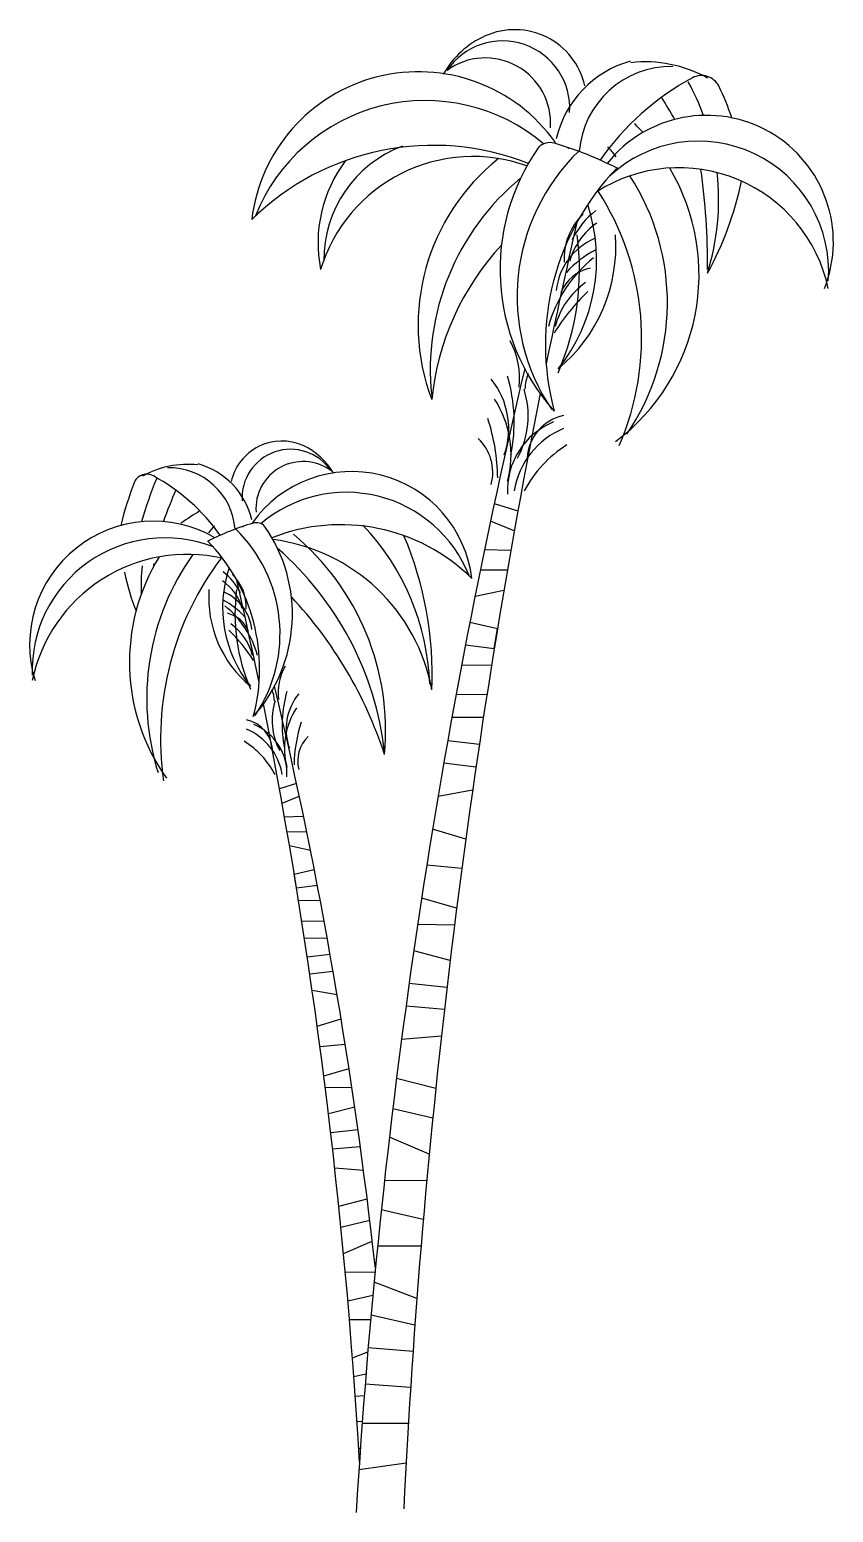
# Model space of a CAD drawing. Extents: x 3252.327 to 3252.434, y 2422.653 to 2422.85.
import ezdxf

# ---------------------------------------------------------------- set-up
doc = ezdxf.new("R2010")
doc.units = 0
doc.header["$LTSCALE"] = 40
doc.layers.get('0').update_dxf_attribs({"linetype": 'CONTINUOUS'})

msp = doc.modelspace()

# ---------------------------------------------------------------- linework, layer by layer
at = {"color": 0}
for p, q in [((3252.388899837708, 2422.787303432141), (3252.3920333126, 2422.786328080876)), ((3252.391553496656, 2422.783654694963), (3252.388401631414, 2422.784970086313)), ((3252.387609630335, 2422.781196194911), (3252.39110325912, 2422.781108233573)), ((3252.390636967824, 2422.778430567683), (3252.387042459099, 2422.778442502528)), ((3252.386345968645, 2422.774999266144), (3252.390187623088, 2422.775809540195)), ((3252.389323461062, 2422.770649649166), (3252.385651195895, 2422.771492956963)), ((3252.388897630465, 2422.768045669334), (3252.389323461062, 2422.770649649166)), ((3252.385080096546, 2422.768554129668), (3252.388897630465, 2422.768045669334)), ((3252.388532742339, 2422.76578012347), (3252.384565416794, 2422.765859422142)), ((3252.383841948826, 2422.761993161509), (3252.387929028348, 2422.76195854697)), ((3252.387458927759, 2422.758915857714), (3252.383273696368, 2422.758888239505)), ((3252.382730418203, 2422.755860121761), (3252.386923025431, 2422.755370909004)), ((3252.386472353354, 2422.75232268293), (3252.382196785125, 2422.752825593862)), ((3252.362672489131, 2422.750147770916), (3252.360408660156, 2422.749443112818)), ((3252.360755310847, 2422.747511682475), (3252.363032426224, 2422.748462007961)), ((3252.381444970595, 2422.748442092673), (3252.38603129763, 2422.749276233218)), ((3252.363604620051, 2422.745735499852), (3252.361080592144, 2422.745671950779)), ((3252.38511599487, 2422.742736310151), (3252.380715210965, 2422.744056170679)), ((3252.361417471738, 2422.743737428296), (3252.364014381968, 2422.743746050815)), ((3252.364517572619, 2422.741258429704), (3252.361742108018, 2422.741843825131)), ((3252.362366435674, 2422.738115979458), (3252.365019522287, 2422.738725240644)), ((3252.379952506563, 2422.739320985139), (3252.384597463069, 2422.738887974784)), ((3252.362674083789, 2422.736234692645), (3252.362366435674, 2422.738115979458)), ((3252.365432122132, 2422.736602037934), (3252.362674083789, 2422.736234692645)), ((3252.362937703043, 2422.734597912857), (3252.365803960738, 2422.734655203449)), ((3252.383906395595, 2422.73357838716), (3252.379268327964, 2422.734928635152)), ((3252.366326641724, 2422.731861961713), (3252.363373865856, 2422.731836953888)), ((3252.37874172123, 2422.731445748753), (3252.383628081551, 2422.731376494299)), ((3252.363713497533, 2422.729638714445), (3252.366737184787, 2422.729618761229)), ((3252.367129684772, 2422.727431049208), (3252.364100668728, 2422.72707760964)), ((3252.383048505263, 2422.726662334109), (3252.378223215118, 2422.727921911046)), ((3252.364426263967, 2422.724875370035), (3252.367515216512, 2422.725238706068)), ((3252.368058376925, 2422.722071775634), (3252.364744911718, 2422.722674413791)), ((3252.377613248435, 2422.7236455144), (3252.382626950966, 2422.723114579097)), ((3252.38228494162, 2422.720155551134), (3252.3771909484, 2422.720594421633)), ((3252.365406186815, 2422.717949541934), (3252.368585603424, 2422.718903096249)), ((3252.376600243874, 2422.71619003359), (3252.381888442199, 2422.716626515705)), ((3252.369136631398, 2422.715482085839), (3252.365780808394, 2422.715169250593)), ((3252.366280081127, 2422.711333254224), (3252.369630927153, 2422.712308762449)), ((3252.381143100939, 2422.709670074148), (3252.375931434213, 2422.710989258624)), ((3252.370011382597, 2422.709792495551), (3252.366481153552, 2422.709742461564)), ((3252.366899877697, 2422.706336641254), (3252.370385985618, 2422.707246642727)), ((3252.375442360503, 2422.707024062603), (3252.380743874165, 2422.70574634157)), ((3252.370826665789, 2422.704157091679), (3252.36720443633, 2422.703773508991)), ((3252.380277820344, 2422.700963072361), (3252.374988768856, 2422.703208770478)), ((3252.367451526444, 2422.701635711986), (3252.371131763193, 2422.701952780987)), ((3252.371558527111, 2422.69877076051), (3252.367737983783, 2422.699086103984)), ((3252.374341429551, 2422.69750268687), (3252.379950516411, 2422.69745622881)), ((3252.368276467479, 2422.694060311693), (3252.372041719331, 2422.695013377583)), ((3252.379488219253, 2422.692263897386), (3252.373913269258, 2422.693535648585)), ((3252.372395058442, 2422.692148658398), (3252.368564895237, 2422.691225548433)), ((3252.368901603262, 2422.687769799208), (3252.372722762972, 2422.689392239674)), ((3252.373425392147, 2422.68879772061), (3252.379192661802, 2422.688776512721)), ((3252.373190443589, 2422.685269788451), (3252.369138069216, 2422.685236224084)), ((3252.378636868372, 2422.681793219277), (3252.372952480867, 2422.683948446572)), ((3252.369472063179, 2422.681484941329), (3252.372792452536, 2422.682242384741)), ((3252.372552918406, 2422.679620069118), (3252.378377218179, 2422.678304829736)), ((3252.372495257314, 2422.67897575652), (3252.369685593379, 2422.678965424587)), ((3252.378126016582, 2422.674765572327), (3252.372169771357, 2422.675234877244)), ((3252.370087135218, 2422.67392023272), (3252.372123893042, 2422.674692466502)), ((3252.371881860889, 2422.671762912621), (3252.370274723648, 2422.671399989991)), ((3252.371777093425, 2422.670456935718), (3252.377807281224, 2422.670000817475)), ((3252.370456208253, 2422.668842996956), (3252.371657641582, 2422.66893766038)), ((3252.371393597634, 2422.665454109217), (3252.370686483701, 2422.665400623725)), ((3252.377507748261, 2422.665184342976), (3252.371376282523, 2422.665219159628)), ((3252.370902886075, 2422.661920884807), (3252.37113988123, 2422.66192223055)), ((3252.370946396482, 2422.659087032119), (3252.37720909104, 2422.659969205651))]:
    msp.add_line(p, q, dxfattribs=at)
for centre, radius, start, end in [((3252.392636575722, 2422.838315783624), 0.0120843584459758, 114.0656315805574, 150.4817464316303), ((3252.389997122842, 2422.839773839856), 0.0089068308138312, 356.2400184079156, 145.8191659751114), ((3252.391603448496, 2422.84062909024), 0.0095508353328678, 12.80426606528683, 114.0656315805573), ((3252.387708781828, 2422.837767356906), 0.0086574885596228, 355.9622893790229, 125.9285024228228), ((3252.378832811507, 2422.822321476609), 0.0222695773374818, 35.33029274242877, 173.1806341545671), ((3252.410676521693, 2422.83259238794), 0.0139050720398839, 105.4862725742776, 167.0491143242871), ((3252.412354252417, 2422.83307881573), 0.0122094303567643, 88.84302097667933, 175.669337662004), ((3252.408945336293, 2422.829040529228), 0.0168643234197961, 60.79991258250371, 96.5802224694559), ((3252.432251145465, 2422.812254211451), 0.0358488222802967, 118.4039956589851, 144.8845605871686), ((3252.386133981829, 2422.827576876906), 0.0325260844242648, 20.19069734411141, 28.81471419097871), ((3252.416406619941, 2422.841553164549), 0.00254, 27.03869051027731, 118.4039956589852), ((3252.394058781829, 2422.830147356906), 0.0276302035924457, 17.5376215570798, 27.03869051027719), ((3252.379768890615, 2422.816521408231), 0.0242528565515828, 49.63735095997898, 158.3383030633636), ((3252.354555097618, 2422.80558154638), 0.0668200972189847, 29.28496728460016, 32.23381662783721), ((3252.41706648409, 2422.821997276475), 0.0168107260025866, 338.467593110452, 141.6183626129983), ((3252.388363888729, 2422.817661280587), 0.0276977548911391, 42.96569053543208, 46.23987902677404), ((3252.380807238971, 2422.800472899763), 0.0343519645539393, 68.45712217841775, 134.5206918426217), ((3252.382462851911, 2422.819594987477), 0.0161896298242722, 110.8015381994121, 180.4802505111411), ((3252.417859860965, 2422.818368457146), 0.0281928875811483, 144.8049533694999, 221.8306089671698), ((3252.396281018059, 2422.833088998672), 0.0021058038072014, 73.46569946931508, 136.0217163757203), ((3252.382778491534, 2422.787605240624), 0.049551461866706, 63.08964373850609, 73.46569946931503), ((3252.380875765435, 2422.81394382248), 0.0309921642141477, 38.69487309494506, 41.84130554826389), ((3252.415981045507, 2422.81811055645), 0.0172774852114865, 355.7936639922467, 133.0782275518258), ((3252.383555601681, 2422.821900714627), 0.018041322812292, 142.8513154935549, 191.3124043195296), ((3252.386086957504, 2422.812205689338), 0.0211384379024172, 70.23218774130856, 163.0686171420933), ((3252.407000306386, 2422.810982782446), 0.0281960646797237, 128.4294722818669, 200.540260375918), ((3252.418783279016, 2422.814772226853), 0.0268485910159178, 134.0735503059124, 213.9975973410611), ((3252.408111771927, 2422.836266661196), 0.0095902727749031, 190.3947197671359, 191.4808419339549), ((3252.429361168857, 2422.808365823096), 0.0336784262128295, 135.7047345715896, 195.1470256831927), ((3252.41340107931, 2422.81160030719), 0.0202568392748239, 12.04435647434404, 122.5933054272241), ((3252.388363888729, 2422.817661280587), 0.0276977548911391, 306.8653472694956, 30.74210480920018), ((3252.40520527977, 2422.831791058966), 0, 306.1792874770122, 0), ((3252.380875765435, 2422.81394382248), 0.0309921642141477, 325.7868441203169, 32.91218246472277), ((3252.330107812044, 2422.819401165734), 0.0870711739567508, 359.316017565266, 8.084760783146367), ((3252.386133981829, 2422.827576876906), 0.0325260844242648, 342.6064720840206, 6.424512742098488), ((3252.413291945175, 2422.805085956109), 0.0328807122785206, 129.4511942927998, 186.0897672340992), ((3252.372531361539, 2422.80925824966), 0.035911938205565, 336.5962758017547, 32.86423259227556), ((3252.379158859889, 2422.838857753637), 0.0434307050361251, 331.0778429069843, 348.3107105743039), ((3252.379320241056, 2422.819666641026), 0.0231535076576083, 321.1847317669549, 18.39749383509774), ((3252.406367412781, 2422.819766818547), 0.0082091536843503, 133.5741345881355, 183.2356479860316), ((3252.409306671338, 2422.817318871183), 0.0112456901720481, 128.1750489157829, 153.7867268389381), ((3253.394769269942, 2422.598536229173), 1.020268322539204, 167.1972911826162, 168.2778914019705), ((3252.383913723005, 2422.821439639259), 0.0211199752608118, 309.5460811114088, 4.056737861294869), ((3252.365712381828, 2422.818361756906), 0.0344927511016445, 336.5687263002873, 7.616948293795788), ((3252.407708543006, 2422.817013399121), 0.0091361293440905, 124.8365371683722, 164.4715913574114), ((3252.415910975376, 2422.797484595616), 0.0354977387153349, 137.2327402951221, 174.1709729439916), ((3252.405517452477, 2422.814683014424), 0.0084383941259162, 113.1478490837328, 174.0081472422771), ((3252.408327588423, 2422.809117176188), 0.0132548289343374, 116.7767201566866, 138.1074421440683), ((3252.413195951955, 2422.806090950995), 0.0177530078761528, 128.9135102053561, 164.6168487791014), ((3252.402805397683, 2422.813190705594), 0.0054900685366671, 102.6909208534945, 157.6937524432527), ((3252.421481175916, 2422.794508734226), 0.0290618783271781, 133.9539571064917, 147.9982016523359), ((3252.406988460778, 2422.808154142981), 0.0103626752331359, 125.3137871099836, 165.2051863004733), ((3252.381742554112, 2422.803866498981), 0.0105235132323969, 353.8680542248683, 28.35063926968084), ((3253.261728222962, 2422.599720886119), 0.8927578628481827, 166.6940271415601, 176.5522611350916), ((3252.380400350379, 2422.797220099894), 0.0104194124955878, 340.543870821885, 39.08029985118417), ((3252.369332121766, 2422.798063079711), 0.0222060119917415, 348.7990546952905, 16.07419171862782), ((3252.399555772486, 2422.802143804043), 0.0066003464248869, 158.6624829267575, 177.3148002884215), ((3253.400220595772, 2422.604000143365), 1.024541397283512, 168.8625940630867, 177.2108580496919), ((3252.37749889529, 2422.793757101893), 0.0136230604843632, 345.1996387727809, 32.92589006004271), ((3252.381568058385, 2422.798930430752), 0.0118270547953103, 331.7179116563163, 17.44100865409337), ((3252.423091945462, 2422.814725702255), 0.0303574687379061, 209.5314626765235, 209.5376321224235), ((3252.363193685705, 2422.79036574625), 0.026165118400608, 0.7319537137900103, 18.24513636853274), ((3252.400426982932, 2422.789051372376), 0.009771552962843, 111.9840890379829, 183.1256857436582), ((3252.402240938769, 2422.787231398978), 0.0108421521834816, 112.5544537025929, 170.8058919752272), ((3252.3993878103, 2422.792999070761), 0.0061222755184979, 102.3121737261701, 176.9331486047381), ((3252.360719222344, 2422.788673744175), 0.0069001535051948, 65.9343684194427, 167.1957339347132), ((3252.382506303601, 2422.791425593503), 0.0061909039700403, 345.0824401017993, 46.69753831506351), ((3252.361879737963, 2422.788055854878), 0.0064348821561957, 34.1808340248886, 183.7599815920845), ((3252.35997282308, 2422.78700245887), 0.0087305377365347, 29.51825356836976, 65.93436841944266), ((3252.407406278657, 2422.781141503433), 0.0165237036314413, 122.594051868178, 151.7450511268645), ((3252.348190298569, 2422.780301403213), 0.0121838997639701, 83.41977753054412, 119.2000874174963), ((3252.345727472677, 2422.783218927785), 0.0088208979357791, 4.330662337996052, 91.1569790233207), ((3252.34693957603, 2422.78286750026), 0.0100459413477483, 12.95088567571296, 74.51372742572244), ((3252.369945572972, 2422.775447116351), 0.01608901177425, 6.819365845432976, 144.6697072575713), ((3252.363532986471, 2422.78660623923), 0.0062547408628527, 54.0714975771772, 184.0377106209771), ((3252.389406395563, 2422.771826339102), 0.0516129710426403, 159.1749449080801, 165.9395187255738), ((3252.342799775046, 2422.789341356417), 0.0018350635617055, 61.59600434101481, 152.9613094897227), ((3252.397411407408, 2422.768791761803), 0.0576054653317954, 157.7865492416931, 163.7931042445313), ((3252.331352644557, 2422.768173859872), 0.0258995541325307, 35.11543941283143, 61.59600434101488), ((3252.489983636159, 2422.72958931552), 0.1551971870451954, 157.4515530559948, 159.0961696028251), ((3252.369269287672, 2422.771256764329), 0.0175218635138108, 21.66169693663645, 130.362649040021), ((3252.37191068521, 2422.749738304489), 0.042716229877223, 121.0998278672449, 125.092180040794), ((3252.343657529367, 2422.768554505872), 0.0163899605694874, 60.03612341748099, 196.9067830621711), ((3252.367094953428, 2422.750365817274), 0.0357992449215869, 106.534300530685, 116.9103562614939), ((3252.368469608282, 2422.769394546341), 0.0223907839558169, 138.1586944517362, 141.3051269050549), ((3252.341082719744, 2422.769993040309), 0.0193971933293086, 326.0024026589389, 45.92644969408759), ((3252.348792520455, 2422.785522037649), 0.0069286457149767, 348.5191580660451, 349.6052802328642), ((3252.357339837515, 2422.783226284614), 0.001521371588463, 43.9782836242797, 106.5343005306849), ((3252.341749857861, 2422.772591194313), 0.020368401850167, 318.1693910328303, 35.19504663050011), ((3252.36851911632, 2422.759662263105), 0.0248181253645402, 45.47930815737831, 111.5428778215823), ((3252.348155996554, 2422.762213912924), 0.032196046758624, 2.00481369227778, 43.58629208802773), ((3252.345208743789, 2422.765125625006), 0.0176101455260219, 68.60562523495597, 181.9640672913034), ((3252.333440554308, 2422.76536463161), 0.0243315168341536, 344.8529743168073, 44.29526542841043), ((3252.350892362128, 2422.782288567346), 0, 180.0000000000001, 233.8207125229879), ((3252.356438126568, 2422.758114500123), 0.024592511563751, 10.38435175264275, 82.75479636114599), ((3252.340492311943, 2422.757095620236), 0.0339974305876634, 354.7529698351703, 50.19442141840882), ((3252.332999164498, 2422.764494069288), 0.0476684352963786, 357.6594165094201, 22.86258391383601), ((3252.348205762274, 2422.759516607089), 0.0210350699284032, 77.23203913591777, 168.283866634282), ((3252.367223102846, 2422.76625870519), 0.0267200338538513, 148.5224589417805, 215.2436205570845), ((3252.375738840044, 2422.761415547718), 0.0329436148597303, 144.5133875090852, 197.3822154250196), ((3252.384330944697, 2422.756094774219), 0.0396973745151572, 142.8131351234617, 188.141670842588), ((3252.332325621004, 2422.749466175883), 0.0423049240258669, 6.634064782576457, 48.88430101515276), ((3252.370578126216, 2422.784522536489), 0.0313772064058944, 191.6892894256962, 201.4675631675587), ((3252.365538837983, 2422.776372486948), 0.0234989891070569, 173.5754872579016, 182.7054833707347), ((3252.406015839036, 2422.770465813852), 0.0629059600799026, 171.9152392168536, 172.3055384786522), ((3252.36959342171, 2422.773529087989), 0.0167276213496637, 161.6025061649023, 218.8152682330451), ((3252.347929246294, 2422.771832904174), 0.0081246284491948, 26.2132731610619, 51.82495108421713), ((3252.350052760577, 2422.773601462839), 0.0059308341726739, 356.7643520139685, 46.42586541186455), ((3252.366274787322, 2422.774810018875), 0.0152584633957625, 175.9432621387052, 230.4539188885912), ((3252.349083839628, 2422.771612211005), 0.00660054254109, 15.5284086425886, 55.16346283162783), ((3252.350666827971, 2422.769928587365), 0.0060964525904639, 5.991852757722884, 66.85215091626725), ((3252.379424636916, 2422.772586353618), 0.024919838854175, 172.3830517062042, 203.4312736997128), ((3251.635966054908, 2422.613769890675), 0.7371091424622308, 11.72210859802954, 12.80270881738384), ((3252.348636600382, 2422.76590745865), 0.0095761628323, 41.89255785593171, 63.22327984331346), ((3252.345119373404, 2422.763721113933), 0.012825944041023, 15.38315122089861, 51.08648979464395), ((3252.320585049581, 2422.736349450013), 0.0565813141962744, 18.16246638844744, 42.97180979005059), ((3252.352626195267, 2422.768850445021), 0.0039663876861825, 22.30624755674727, 77.30907914650554), ((3252.339133581046, 2422.75535335647), 0.0209962180917019, 32.0017983476641, 46.04604289350833), ((3252.349604074533, 2422.765211699931), 0.0074866802055573, 14.79481369952676, 54.68621289001641), ((3252.367843382961, 2422.762114023053), 0.0076028801865736, 151.6493607303192, 186.1319457751318), ((3252.354973938884, 2422.760869434585), 0.0047685256767492, 2.685199711578511, 21.33751707324253), ((3251.732083683854, 2422.614625765004), 0.6449871746215581, 6.336300614551321, 13.30597285843994), ((3252.376809497993, 2422.757921250125), 0.0160430879751337, 163.9258082813722, 191.2009453047095), ((3252.368813079482, 2422.757312225895), 0.007527670946863, 140.9197001488158, 199.456129178115), ((3251.632027657509, 2422.617717382738), 0.740196293548736, 3.279426438195143, 11.13740593691328), ((3252.367969450185, 2422.758547881736), 0.0085446446051842, 162.5589913459067, 208.2820883436837), ((3252.370909282045, 2422.754810327688), 0.0098421975959704, 147.0741099399573, 194.8003612272192), ((3252.355095285848, 2422.754262675992), 0.0044231357160303, 3.06685139526191, 77.68782627382987), ((3252.354344518984, 2422.751410598251), 0.007059614481649, 356.8743142563418, 68.01591096201713), ((3252.337969854864, 2422.769959427871), 0.0219322380734428, 330.4623678775766, 330.4685373234765), ((3252.381244309151, 2422.752360188646), 0.0189034076238839, 161.7548636314673, 179.26804628621), ((3252.353033997623, 2422.750095729406), 0.007833085985186, 9.194108024772778, 67.44554629740712), ((3252.367291599946, 2422.753125892219), 0.0044727174367869, 133.3024616849365, 194.9175598982007), ((3252.349302215335, 2422.74569598712), 0.011937813558456, 28.25494887313554, 57.40594813182206)]:
    msp.add_arc(centre, radius, start, end, dxfattribs=at)

doc.saveas('drawing.dxf')
